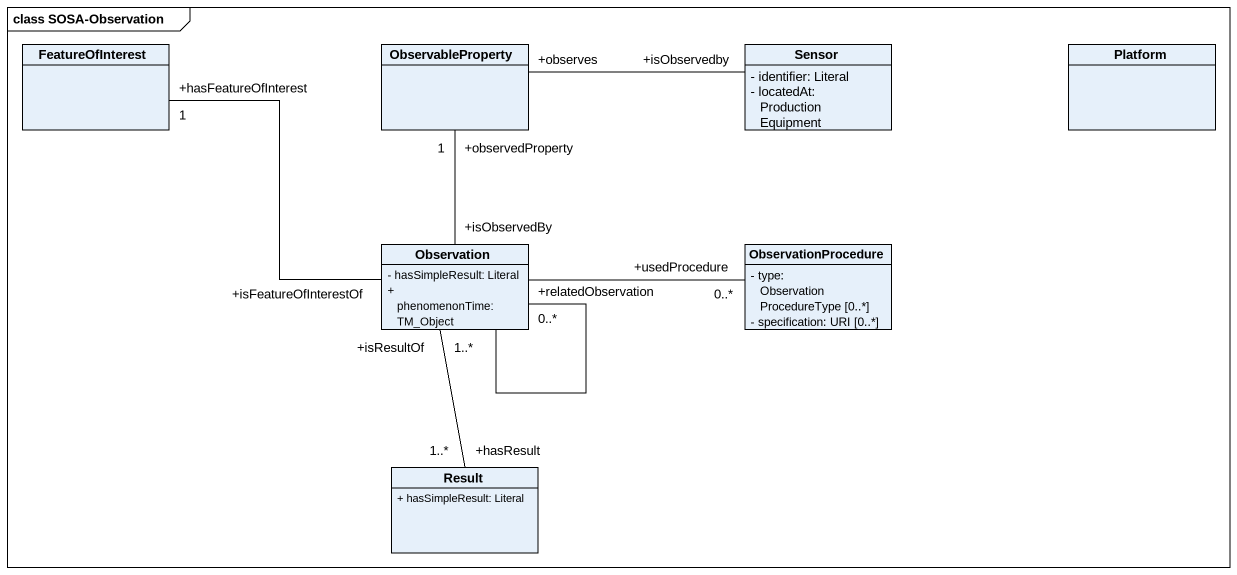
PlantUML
@startuml
mainframe class SOSA-Observation
hide circle
hide empty members
skinparam classAttributeIconSize 0
class FeatureOfInterest
class ObservableProperty
class Sensor {
  - identifier: Literal
  - locatedAt: ProductionEquipment
}
class Platform
class Observation {
  - hasSimpleResult: Literal
  + phenomenonTime: TM_Object
}
class ObservationProcedure {
  - type: ObservationProcedureType [0..*]
  - specification: URI [0..*]
}
class Result {
  + hasSimpleResult: Literal
}
Sensor "+isObservedby" -left- "+observes" ObservableProperty
Observation "+isFeatureOfInterestOf" -left- "+hasFeatureOfInterest\n1" FeatureOfInterest
Observation "+isObservedBy" -up- "+observedProperty\n1" ObservableProperty
Observation -- "+relatedObservation\n0..*" Observation
Observation -right- "+usedProcedure\n0..*" ObservationProcedure
Observation "+isResultOf\n1..*" -- "+hasResult\n1..*" Result
@enduml
